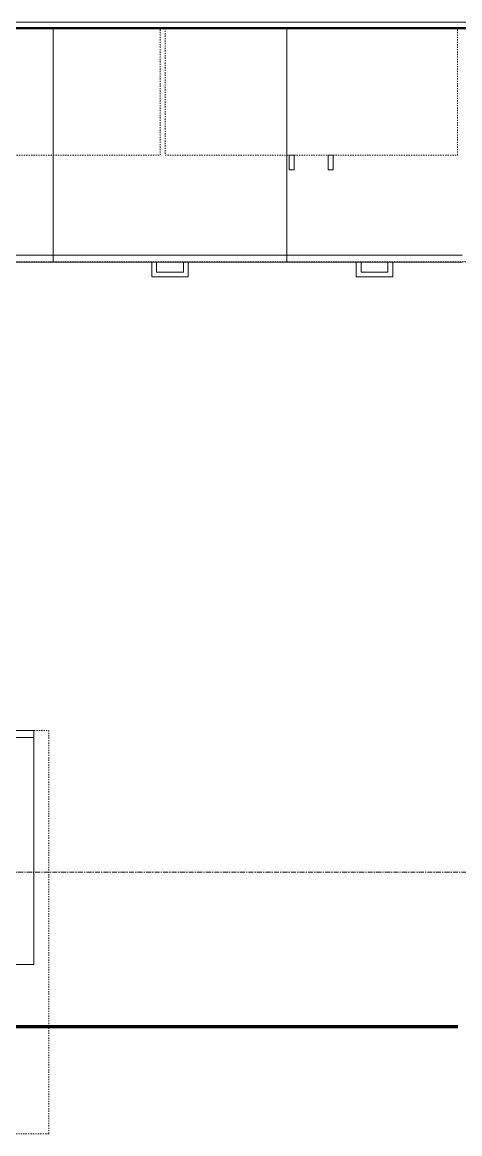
# Model space of a CAD drawing. Header units: inches. Extents: x -4266 to -1814, y 9706 to 12441.
# Drawn here: x -2151.2 to -2106.3, y 10140.4 to 10254.4 of the extents above; entities that cross this region are included whole.
import ezdxf

# ---------------------------------------------------------------- set-up
doc = ezdxf.new("R2010")
doc.units = ezdxf.units.IN
doc.header["$MEASUREMENT"] = 0
doc.linetypes.add('Dash', pattern=[0.25, 0.125, -0.125])
doc.linetypes.add('Grid Line 1_2_', pattern=[0.875, 0.5, -0.125, 0.125, -0.125])
for name, color, linetype, lineweight in [('A-AREA-1', 90, 'Continuous', 70), ('A-WALL-3', 250, 'Continuous', 50), ('A-WALL-4', 10, 'Continuous', 13), ('Q-CASE-2', 7, 'Continuous', 9), ('Q-CASE-4', 7, 'Dash', 9), ('Q-CASE-HDLN-1', 7, 'Dash', 9), ('S-GRID-1', 1, 'Grid Line 1_2_', 9)]:
    doc.layers.add(name, color=color, linetype=linetype, lineweight=lineweight)

msp = doc.modelspace()

# ---------------------------------------------------------------- linework, layer by layer
at = {"layer": 'A-AREA-1'}
msp.add_line((-2305.47491, 10151.37447), (-2106.44874, 10151.37447), dxfattribs=at)
at = {"layer": 'A-WALL-3'}
msp.add_line((-2173.57217, 10253.74947), (-2105.02936, 10253.74947), dxfattribs=at)
at = {"layer": 'A-WALL-4'}
msp.add_line((-2276.88812, 10254.37447), (-2105.02936, 10254.37447), dxfattribs=at)
at = {"layer": 'Q-CASE-2'}
for p, q in [((-2148.01312, 10253.74947), (-2148.01312, 10230.49947)), ((-2148.01312, 10253.74947), (-2148.01312, 10230.49947)), ((-2124.01312, 10253.74947), (-2124.01312, 10230.49947)), ((-2124.01312, 10230.49947), (-2124.01312, 10253.74947)), ((-2123.76312, 10240.74947), (-2123.27467, 10240.74947)), ((-2123.76312, 10240.74947), (-2123.76312, 10239.25021)), ((-2123.27467, 10239.25021), (-2123.27467, 10240.74947)), ((-2119.76312, 10240.74947), (-2119.27467, 10240.74947)), ((-2119.76312, 10240.74947), (-2119.76312, 10239.25021)), ((-2119.27467, 10239.25021), (-2119.27467, 10240.74947)), ((-2123.76312, 10239.25021), (-2123.27467, 10239.25021)), ((-2119.76312, 10239.25021), (-2119.27467, 10239.25021)), ((-2148.01312, 10230.49947), (-2172.01312, 10230.49947)), ((-2148.01312, 10229.74947), (-2148.01312, 10230.49947)), ((-2148.01312, 10229.74947), (-2148.01312, 10230.49947)), ((-2148.01312, 10230.49947), (-2124.01312, 10230.49947)), ((-2124.01312, 10229.74947), (-2124.01312, 10230.49947)), ((-2124.01312, 10230.49947), (-2106.01312, 10230.49947)), ((-2124.01312, 10230.49947), (-2124.01312, 10229.74947)), ((-2172.01312, 10229.74947), (-2148.01312, 10229.74947)), ((-2124.01312, 10229.74947), (-2148.01312, 10229.74947)), ((-2137.88812, 10229.74947), (-2137.88812, 10228.24947)), ((-2137.38874, 10229.74947), (-2137.88812, 10229.74947)), ((-2137.38874, 10228.74884), (-2137.38874, 10229.74947)), ((-2134.63749, 10229.74947), (-2134.13812, 10229.74947)), ((-2134.63749, 10229.74947), (-2134.63749, 10228.74884)), ((-2134.13812, 10228.24947), (-2134.13812, 10229.74947)), ((-2106.01312, 10229.74947), (-2124.01312, 10229.74947)), ((-2116.88812, 10229.74947), (-2116.88812, 10228.24947)), ((-2116.38874, 10229.74947), (-2116.88812, 10229.74947)), ((-2116.38874, 10228.74884), (-2116.38874, 10229.74947)), ((-2113.63749, 10229.74947), (-2113.13812, 10229.74947)), ((-2113.63749, 10229.74947), (-2113.63749, 10228.74884)), ((-2113.13812, 10228.24947), (-2113.13812, 10229.74947)), ((-2137.88812, 10228.24947), (-2134.13812, 10228.24947)), ((-2134.63749, 10228.74884), (-2137.38874, 10228.74884)), ((-2116.88812, 10228.24947), (-2113.13812, 10228.24947)), ((-2113.63749, 10228.74884), (-2116.38874, 10228.74884)), ((-2149.97491, 10181.74947), (-2170.97491, 10181.74947)), ((-2149.97491, 10180.99947), (-2149.97491, 10181.74947)), ((-2170.97491, 10180.99947), (-2149.97491, 10180.99947)), ((-2149.97491, 10180.99947), (-2149.97491, 10157.74947)), ((-2149.97491, 10157.74947), (-2170.97491, 10157.74947))]:
    msp.add_line(p, q, dxfattribs=at)
at = {"layer": 'Q-CASE-4'}
for p, q in [((-2137.01312, 10253.74947), (-2173.01312, 10253.74947)), ((-2137.01312, 10240.74947), (-2137.01312, 10253.74947)), ((-2106.51312, 10253.74947), (-2136.51312, 10253.74947)), ((-2136.51312, 10253.74947), (-2136.51312, 10240.74947)), ((-2106.51312, 10240.74947), (-2106.51312, 10253.74947)), ((-2173.01312, 10240.74947), (-2137.01312, 10240.74947)), ((-2136.51312, 10240.74947), (-2106.51312, 10240.74947))]:
    msp.add_line(p, q, dxfattribs=at)
at = {"layer": 'Q-CASE-HDLN-1'}
for p, q in [((-2173.01312, 10229.79454), (-2105.44874, 10229.79454)), ((-2305.47491, 10181.74947), (-2148.44874, 10181.74947)), ((-2148.44874, 10181.74947), (-2148.44874, 10140.37447)), ((-2148.44874, 10140.37447), (-2305.47491, 10140.37447))]:
    msp.add_line(p, q, dxfattribs=at)
at = {"layer": 'S-GRID-1'}
msp.add_line((-1814.20638, 10167.1894), (-4168.71446, 10167.1894), dxfattribs=at)

doc.saveas('drawing.dxf')
